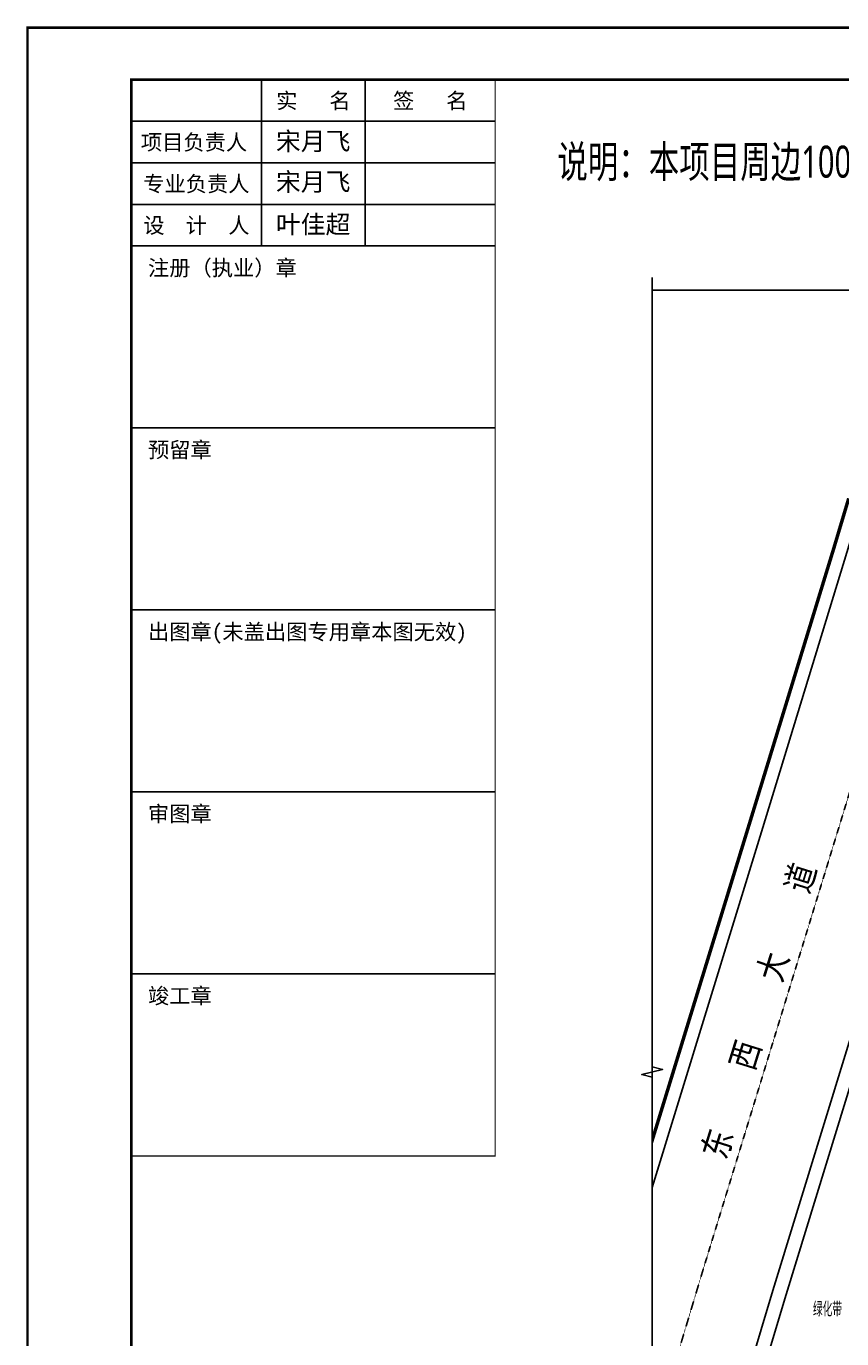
# Model space of a CAD drawing. Extents: x -23635 to 24049, y 82 to 60890.
# Drawn here: x -8684 to -6330, y 2604 to 6390 of the extents above; entities that cross this region are included whole.
import ezdxf
from ezdxf.enums import TextEntityAlignment as Align
from ezdxf.xclip import XClip

# ---------------------------------------------------------------- set-up
doc = ezdxf.new("R2010")
doc.units = 0
doc.linetypes.add('DASHDOT', pattern=[1, 0.5, -0.25, 0, -0.25])
doc.linetypes.add('PHANTOM2', pattern=[31.75, 15.875, -3.175, 3.175, -3.175, 3.175, -3.175])
for name, color, linetype in [('0-cxFrame', 155, 'Continuous'), ('3符号', 173, 'Continuous'), ('JT-路缘石线', 5, 'Continuous'), ('JT-道路中心线', 1, 'DASHDOT'), ('JT-道路名称', 7, 'Continuous'), ('JT-道路红线', 7, 'Continuous'), ('qianming', 155, 'Continuous'), ('TEXT', 7, 'Continuous'), ('YD-规划单元', 6, 'PHANTOM2')]:
    doc.layers.add(name, color=color, linetype=linetype)
doc.layers.add('0-cxText', color=131, linetype='Continuous', lineweight=25)
doc.layers.add('G-____-____-TEXT', color=7, linetype='Continuous', lineweight=13)
doc.styles.add('cx_biaoti', font='')
doc.styles.add('cx_tuming', font='simhei.ttf')
doc.styles.add('cx_tuqian1', font='')
doc.styles.add('DHTEXT-1', font='ROMANS.shx', dxfattribs={"width": 0.7, "bigfont": 'CHINESE.shx'})
doc.styles.get("Standard").update_dxf_attribs({"font": 'romans.shx', "bigfont": 'chinese.shx'})
doc.styles.add('图框宋体', font='', dxfattribs={"width": 0.75})
doc.styles.add('微软雅黑_1', font='', dxfattribs={"height": 1000})
doc.styles.add('黑体', font='simhei.ttf', dxfattribs={"height": 12})
doc.styles.get('cx_biaoti').set_extended_font_data('SimSun')
doc.styles.get('cx_tuqian1').set_extended_font_data('SimSun')
doc.styles.get('图框宋体').set_extended_font_data('SimSun')
doc.styles.get('微软雅黑_1').set_extended_font_data('Microsoft YaHei')

# ---------------------------------------------------------------- blocks, each defined once
blk = doc.blocks.new('zjcx_lan_xinxi(Dragon)')
for p, q in [((7000, -3200), (0, -3200)), ((7000, -6700), (0, -6700)), ((7000, -10200), (0, -10200)), ((7000, -13700), (0, -13700)), ((7000, -17200), (0, -17200))]:
    blk.add_line(p, q)
at = {"const_width": 25}
blk.add_lwpolyline([(0, -20700), (7000, -20700), (7000, 0), (0, 0)], close=True, dxfattribs=at)
for points in [[(2500, -3200), (2500, 0)], [(4500, -3200), (4500, 0)], [(0, -800), (7000, -800)], [(0, -1600), (7000, -1600)], [(0, -2400), (7000, -2400)]]:
    blk.add_lwpolyline(points)
for points in [[(7000, -3200), (7000, 0)], [(0, -3200), (7000, -3200)], [(0, -20700), (7000, -20700), (7000, -3200)], [(0, -20700), (7000, -20700)]]:
    blk.add_lwpolyline(points, dxfattribs=at)
at = {"style": '图框宋体'}
for s, p in [('实   名', (3500, -400)), ('签   名', (5750, -400)), ('项目负责人', (1204, -1200)), ('专业负责人', (1250, -2000)), ('设  计  人', (1250, -2800))]:
    blk.add_text(s, height=300, dxfattribs=at).set_placement(p, align=Align.MIDDLE)
for s, p in [('注册（执业）章', (318, -3771)), ('预留章', (318, -7271)), ('出图章(未盖出图专用章本图无效)', (318, -10771)), ('审图章', (318, -14271)), ('竣工章', (318, -17771))]:
    blk.add_text(s, height=300, dxfattribs=at).set_placement(p)
blk = doc.blocks.new('T-信息(Dragon)')
at = {"layer": '0-cxFrame'}
blk.add_blockref('zjcx_lan_xinxi(Dragon)', (0, 0), dxfattribs=at)
at = {"layer": 'qianming', "color": 3, "style": 'cx_biaoti'}
for s, p in [('宋月飞', (3497, -1185)), ('宋月飞', (3497, -1966)), ('叶佳超', (3497, -2785))]:
    blk.add_text(s, height=350, dxfattribs=at).set_placement(p, align=Align.MIDDLE_CENTER)
blk = doc.blocks.new('TK22.A2 L(Dragon)')
at = {"layer": '0-cxFrame', "color": 7, "const_width": 0.5}
blk.add_lwpolyline([(0, 0), (-594, 0), (-594, 420), (0, 420)], close=True, dxfattribs=at)
at = {"layer": '0-cxFrame', "const_width": 0.5}
blk.add_lwpolyline([(-80, 10), (-574, 10), (-574, 410), (-80, 410)], close=True, dxfattribs=at)
at = {"layer": '0-cxFrame', "xscale": 0.01, "yscale": 0.01, "zscale": 0.01}
blk.add_blockref('T-信息(Dragon)', (-574, 410), dxfattribs=at)
at = {"style": '黑体', "flags": 4}
blk.add_attdef('图幅', text='', height=3.3, dxfattribs=at).set_placement((-40, 3), align=Align.RIGHT)
at = {"layer": '0-cxText', "flags": 4}
for tag, height, style, p in [('建设单位', 3.5, 'cx_tuming', (-45, 240)), ('项目名称', 3.5, 'cx_tuming', (-45, 210)), ('子项名称', 3.5, 'cx_tuming', (-45, 180)), ('工程编号', 3.3, 'cx_tuqian1', (-35, 165)), ('图名1', 3.5, 'cx_tuming', (-45, 87)), ('图名2', 3.5, 'cx_tuming', (-45, 79)), ('图名3', 3.5, 'cx_tuming', (-45, 71)), ('出图日期', 3.3, 'cx_tuqian1', (-39, 60)), ('专业', 3.3, 'cx_tuqian1', (-55, 52)), ('图号', 3.3, 'cx_tuqian1', (-55, 44)), ('版次', 3.3, 'cx_tuqian1', (-20, 44))]:
    blk.add_attdef(tag, text='', height=height, dxfattribs=dict(at, style=style)).set_placement(p, align=Align.MIDDLE)
at = {"layer": 'Defpoints', "color": 6, "flags": 4}
for tag, height, style, p in [('tufu', 3.3, '黑体', (-12, 12)), ('dwfname', 4, 'cx_tuqian1', (-80, 3))]:
    blk.add_attdef(tag, text='', height=height, dxfattribs=dict(at, style=style)).set_placement(p, align=Align.RIGHT)
blk = doc.blocks.new('20250902102241')
at = {"layer": 'JT-路缘石线', "ltscale": 10}
for p, q in [((-282254.415, 69082.293), (-245006.378, 190316.997)), ((-332512.412, -98049.725), (-282254.415, 69082.293))]:
    blk.add_line(p, q, dxfattribs=at)
blk.add_lwpolyline([(-356648.384, -32450.979), (-322442.997, 81298.372), (-285159.886, 202647.421), (-260852.065, 281927.255), (-256353.078, 296964.91)], dxfattribs=at)
at = {"layer": 'JT-道路中心线', "flags": 128}
blk.add_lwpolyline([(-344580.392, -65250.369), (-302348.723, 75190.379), (-265082.289, 196485.13), (-240751.758, 275839.064), (-224735.76, 329371.849)], dxfattribs=at)
at = {"layer": 'JT-道路红线', "const_width": 1000}
blk.add_lwpolyline([(-358947.033, -26203.522), (-326270.454, 82461.803), (-288984.212, 203821.167), (-264680.669, 283086.854), (-260343.027, 297585.333)], dxfattribs=at)
at = {"layer": 'JT-道路红线'}
blk.add_lwpolyline([(-330213.763, -104297.184), (-278426.958, 67918.862), (-241182.492, 189142.13), (-241180.989, 189146.732), (-241179.614, 189151.394), (-241178.204, 189155.961), (-215231.173, 273782.167)], dxfattribs=at)
at = {"layer": 'YD-规划单元', "ltscale": 2, "const_width": 1, "flags": 128}
blk.add_lwpolyline([(-224145.892, 329588.881), (-232308.011, 300362.831), (-264962.169, 198641.119), (-308212.197, 55754.431), (-340844.56, -52545.15), (-344629.611, -65116.598)], dxfattribs=at)
at = {"layer": 'JT-道路名称'}
blk.add_text('东   西   大   道', height=8400, rotation=72.68467377, dxfattribs=at).set_placement((-295104.117, 106295.021))

msp = doc.modelspace()

# ---------------------------------------------------------------- linework, layer by layer
at = {"layer": '3符号'}
for points in [[(-6877.4, 5664.6), (-6877.4, 3388.1), (-6847.3, 3380.6), (-6907.4, 3365.6), (-6877.4, 3358.1), (-6877.4, 1081.6)], [(-6877.4, 5628.6), (-4611.6, 5628.6), (-4604.1, 5658.6), (-4589.1, 5598.6), (-4581.6, 5628.6), (-2315.8, 5628.6)]]:
    msp.add_lwpolyline(points, dxfattribs=at)

# ---------------------------------------------------------------- block references
at = {"ltscale": 1000}
ref = msp.add_blockref('20250902102241', (-3706.6, 2052), dxfattribs=dict(at, xscale=0.01, yscale=0.01, zscale=0.01))
XClip(ref).set_block_clipping_path([(-317074.0745631605, -93445.7805971894), (132623.1583249196, 357657.8347154614)])
at = {"layer": '0-cxFrame', "xscale": 15, "yscale": 15, "zscale": 15}
msp.add_blockref('TK22.A2 L(Dragon)', (229.4, 85.9), dxfattribs=at)

# ---------------------------------------------------------------- texts
at = {"layer": 'G-____-____-TEXT', "color": 1, "style": '微软雅黑_1', "width": 0.7}
msp.add_text('说明：本项目周边100米范围内没有住宅，选用玻璃可见光反射比≤0.16', height=92.16, dxfattribs=at).set_placement((-5788.8, 5999.1), align=Align.MIDDLE_CENTER)
at = {"layer": 'TEXT', "ltscale": 120, "style": 'DHTEXT-1', "width": 0.7}
msp.add_text('绿化带', height=42, dxfattribs=at).set_placement((-6329.4, 2688.8), align=Align.MIDDLE_RIGHT)

doc.saveas('drawing.dxf')
